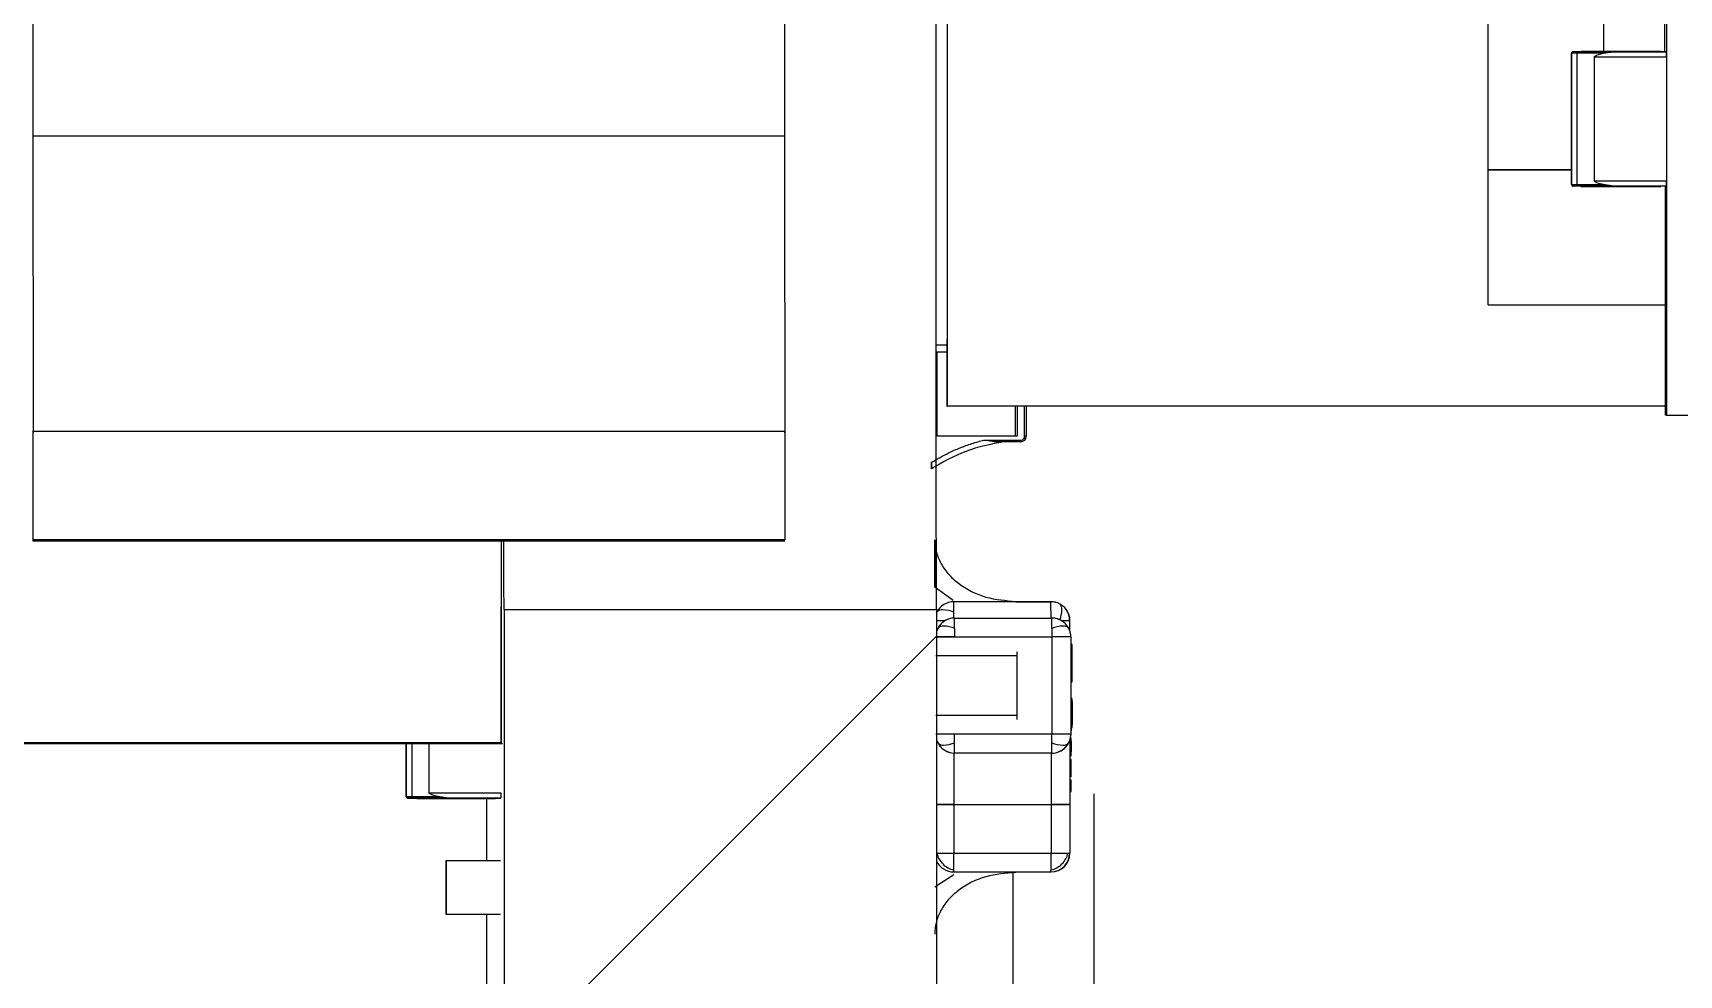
# Model space of a CAD drawing. Header units: millimetres. Extents: x -1 to 366, y 0 to 340.
# Drawn here: x 152.03 to 158.12, y 244.27 to 247.76 of the extents above; entities that cross this region are included whole.
import ezdxf

# ---------------------------------------------------------------- set-up
doc = ezdxf.new("R2010")
doc.units = ezdxf.units.MM
pattern_1 = [(45, (-418.589, -72.4933), (-2.245064, 2.245064), [])]

msp = doc.modelspace()

# ---------------------------------------------------------------- hatches: boundary and pattern name
at = {"linetype": 'Continuous', "lineweight": 18}
h = msp.add_hatch(dxfattribs=at)
h.set_pattern_fill('ANSI31', style=0)
h.set_pattern_definition(pattern_1)
h.paths.add_polyline_path([(158.0699, 268.3267), (158.0699, 246.3457), (158.8696, 246.3457), (158.8696, 268.3267)], flags=0)
h = msp.add_hatch(dxfattribs=at)
h.set_pattern_fill('ANSI31', style=0)
h.set_pattern_definition(pattern_1)
edge = h.paths.add_edge_path(flags=0)
edge.add_line((242.6483, 229.8011), (242.6574, 230.8011))
edge.add_arc((241.6575, 230.8102), 1, 359.47914, 449.47914)
edge.add_line((241.6665, 231.8101), (161.3305, 232.5405))
edge.add_arc((161.4214, 242.54), 10, 209.47532, 269.47914, ccw=False)
edge.add_line((152.7157, 237.6196), (142.9149, 237.6196))
edge.add_arc((142.9149, 247.6196), 10, 237.60016, 270, ccw=False)
edge.add_line((137.5566, 239.1763), (131.5378, 242.9959))
edge.add_arc((136.896, 251.4392), 10, 201.98008, 237.60016, ccw=False)
edge.add_arc((126.6956, 247.3221), 1, 21.98008, 90)
edge.add_line((126.6956, 248.3221), (126.135, 248.3221))
edge.add_arc((126.135, 247.3221), 1, 90, 180)
edge.add_line((125.135, 247.3221), (125.135, 244.0592))
edge.add_line((125.135, 244.0592), (152.6157, 226.6196))
edge.add_line((152.6157, 226.6196), (152.643, 229.6193))
edge.add_line((152.643, 229.6193), (241.6393, 228.8102))
edge.add_arc((241.6484, 229.8102), 1, 269.47914, 359.47914)
h = msp.add_hatch(dxfattribs=at)
h.set_pattern_fill('ANSI31', style=0)
h.set_pattern_definition(pattern_1)
edge = h.paths.add_edge_path(flags=0)
edge.add_line((155.3696, 240.8694), (155.3696, 245.6272))
edge.add_ellipse((-0.1292, 247.3724), major_axis=(-2090.9818, 0), ratio=0.000836927, start_angle=94.2208639, end_angle=94.2648177, ccw=False)
edge.add_line((153.7699, 245.6271), (153.7699, 240.8694))
edge.add_line((153.7699, 240.8694), (155.3696, 240.8694))

# ---------------------------------------------------------------- linework, layer by layer
at = {"color": 7, "linetype": 'Continuous', "lineweight": 25}
for p, q in [((158.0699, 261.6079), (158.0699, 246.3457)), ((155.4106, 246.3796), (155.4106, 248.2546)), ((158.0636, 247.6916), (158.0636, 248.2546)), ((157.4106, 246.7546), (157.4106, 247.8296)), ((157.8381, 247.6926), (157.8381, 247.8296)), ((157.7183, 247.6856), (157.7181, 247.6856)), ((157.7181, 247.6856), (157.7181, 247.1996)), ((157.7183, 247.1996), (157.7183, 247.6856)), ((157.7188, 247.6856), (157.7183, 247.6856)), ((157.7189, 247.6856), (157.7188, 247.6856)), ((157.7188, 247.6856), (157.7188, 247.1996)), ((157.739, 247.6856), (157.7189, 247.6856)), ((157.7189, 247.1996), (157.7189, 247.6856)), ((157.7241, 247.6916), (157.7243, 247.6916)), ((157.7381, 247.6916), (157.7241, 247.6916)), ((157.7243, 247.6916), (157.752, 247.6916)), ((157.7248, 247.6916), (157.7249, 247.6916)), ((157.7388, 247.6916), (157.7248, 247.6916)), ((157.7249, 247.6916), (157.739, 247.6916)), ((157.7519, 247.6916), (157.7381, 247.6916)), ((157.7526, 247.6916), (157.7388, 247.6916)), ((157.739, 247.6916), (157.8754, 247.6916)), ((157.8366, 247.6856), (157.739, 247.6856)), ((157.739, 247.6856), (157.739, 247.1996)), ((157.7527, 247.6916), (157.7526, 247.6916)), ((158.0489, 247.6916), (157.7527, 247.6916)), ((157.7581, 247.6926), (157.7589, 247.6926)), ((157.7581, 247.6926), (158.0481, 247.6926)), ((158.0489, 247.6926), (157.7589, 247.6926)), ((157.8358, 247.6856), (157.8745, 247.6916)), ((157.8754, 247.6916), (157.8366, 247.6856)), ((158.0489, 247.6926), (158.0481, 247.6926)), ((158.0688, 247.6916), (158.0488, 247.6916)), ((158.0489, 247.6916), (158.0489, 247.6926)), ((157.8027, 247.6716), (157.8027, 247.2136)), ((152.0269, 247.3802), (154.8077, 247.3802)), ((157.7181, 247.2546), (157.4106, 247.2546)), ((157.4106, 247.2546), (157.7181, 247.2546)), ((157.7181, 247.1996), (157.7183, 247.1996)), ((157.7183, 247.1996), (157.7188, 247.1996)), ((157.7188, 247.1996), (157.7189, 247.1996)), ((157.7189, 247.1996), (157.739, 247.1996)), ((157.7243, 247.1936), (157.7241, 247.1936)), ((157.7248, 247.1936), (157.7243, 247.1936)), ((157.7249, 247.1936), (157.7248, 247.1936)), ((157.739, 247.1936), (157.7249, 247.1936)), ((157.752, 247.1936), (157.7249, 247.1936)), ((157.739, 247.1996), (157.8366, 247.1996)), ((157.8754, 247.1936), (157.739, 247.1936)), ((157.7589, 247.1926), (157.7581, 247.1926)), ((157.7589, 247.1926), (158.0487, 247.1926)), ((157.8745, 247.1936), (157.8358, 247.1996)), ((157.8366, 247.1996), (157.8754, 247.1936)), ((158.0683, 247.1936), (158.0483, 247.1936)), ((158.0487, 247.1926), (158.0488, 247.1926)), ((158.0669, 246.3457), (158.0669, 246.8027)), ((157.4106, 246.7546), (158.0669, 246.7546)), ((155.4095, 246.6046), (155.3682, 246.6046)), ((155.4081, 246.5796), (155.3682, 246.5796)), ((155.3712, 246.4477), (155.3712, 246.5796)), ((155.3716, 246.4477), (155.3716, 246.5796)), ((155.406, 246.5796), (155.4057, 246.5796)), ((155.4081, 246.6046), (155.4081, 246.3796)), ((155.3716, 246.4477), (155.3683, 246.4462)), ((155.3683, 246.4464), (155.3712, 246.4477)), ((155.3712, 246.4477), (155.3716, 246.4477)), ((155.3719, 246.2677), (155.3716, 246.4477)), ((155.3716, 246.4477), (155.3716, 246.4477)), ((155.3719, 246.2677), (155.3716, 246.4477)), ((155.4081, 246.3796), (155.4106, 246.3796)), ((158.0669, 246.3796), (155.4106, 246.3796)), ((155.6616, 246.2677), (155.6616, 246.3796)), ((155.6679, 246.3796), (155.6679, 246.2677)), ((155.6956, 246.2677), (155.6956, 246.3796)), ((155.7016, 246.3796), (155.7016, 246.2677)), ((158.0699, 246.3457), (158.0669, 246.3457)), ((158.0699, 246.3457), (158.8696, 246.3457)), ((152.028, 245.8847), (152.028, 246.2864)), ((154.8087, 246.2866), (154.8087, 245.8849)), ((155.6616, 246.2677), (155.3719, 246.2677)), ((155.3719, 246.2677), (155.3719, 246.2677)), ((155.5452, 246.2537), (155.6816, 246.2537)), ((155.5839, 246.2477), (155.5452, 246.2537)), ((155.6816, 246.2477), (155.5839, 246.2477)), ((155.6679, 246.2677), (155.6616, 246.2677)), ((155.7016, 246.2677), (155.6956, 246.2677)), ((152.0279, 245.8802), (153.7584, 245.8802)), ((153.7531, 245.8802), (154.4134, 245.8802)), ((153.7585, 245.8847), (153.7585, 245.1332)), ((153.7585, 245.8802), (154.8086, 245.8802)), ((155.4316, 245.6604), (155.3631, 245.7097)), ((153.7699, 245.6271), (153.7699, 240.8694)), ((155.3696, 245.6272), (155.3696, 240.8694)), ((155.3696, 245.6145), (155.3705, 245.6163)), ((155.7931, 245.655), (155.4331, 245.655)), ((155.663, 245.6567), (155.6631, 245.6534)), ((155.663, 245.655), (155.7928, 245.655)), ((155.7928, 245.655), (155.7931, 245.655)), ((155.4004, 245.585), (155.3696, 245.585)), ((155.4365, 245.5948), (155.4366, 245.5948)), ((155.4365, 245.5948), (155.7965, 245.5948)), ((155.4365, 245.5948), (155.7965, 245.5948)), ((155.4366, 245.5948), (155.7966, 245.5948)), ((155.7965, 245.5948), (155.7966, 245.5948)), ((155.8631, 245.585), (155.8321, 245.585)), ((155.8631, 245.5462), (155.8631, 245.585)), ((155.3667, 245.5248), (155.438, 245.5248)), ((155.4367, 245.5248), (155.3696, 245.5248)), ((155.4367, 245.5248), (155.7967, 245.5248)), ((155.4367, 245.5247), (155.4367, 245.5248)), ((155.8666, 245.5248), (155.7967, 245.5248)), ((155.7967, 245.5248), (155.7967, 245.1648)), ((155.8664, 245.4964), (155.8714, 245.4964)), ((155.8666, 245.5248), (155.8666, 245.1648)), ((155.8714, 245.4964), (155.8666, 245.4964)), ((155.8714, 245.4964), (155.8714, 245.4964)), ((155.6667, 245.4699), (155.6667, 245.4548)), ((155.6667, 245.4548), (155.6667, 245.2348)), ((155.8666, 245.4273), (155.8714, 245.4273)), ((155.8666, 245.3582), (155.8714, 245.3582)), ((155.868, 245.3201), (155.868, 245.3405)), ((155.8681, 245.3201), (155.8681, 245.3362)), ((155.8713, 245.2974), (155.8666, 245.2974)), ((155.8666, 245.2952), (155.8714, 245.2952)), ((155.8713, 245.2952), (155.8666, 245.2952)), ((155.8666, 245.2831), (155.8714, 245.2831)), ((155.8666, 245.256), (155.8714, 245.256)), ((155.8681, 245.299), (155.868, 245.299)), ((155.8681, 245.2974), (155.8681, 245.299)), ((155.8714, 245.2952), (155.8713, 245.2952)), ((155.8713, 245.2745), (155.8713, 245.243)), ((155.8713, 245.243), (155.8713, 245.2111)), ((155.8714, 245.2831), (155.8714, 245.2952)), ((155.6667, 245.2348), (155.6667, 245.2199)), ((155.8663, 245.2096), (155.8713, 245.2096)), ((155.8666, 245.2381), (155.8714, 245.2381)), ((155.8666, 245.2171), (155.8714, 245.2171)), ((155.8666, 245.1884), (155.8714, 245.1884)), ((155.868, 245.1816), (155.868, 245.1778)), ((155.8713, 245.2038), (155.8713, 245.2096)), ((151.3032, 245.1302), (153.7636, 245.1302)), ((153.4073, 245.1333), (153.4073, 244.9342)), ((153.4074, 244.9342), (153.4074, 245.1333)), ((153.408, 245.1333), (153.408, 244.9342)), ((153.4081, 244.9342), (153.4081, 245.1333)), ((153.4281, 245.1333), (153.4281, 244.9342)), ((153.4919, 245.1333), (153.4919, 244.9482)), ((155.4367, 245.1648), (155.4367, 245.1649)), ((155.7967, 245.1648), (155.4367, 245.1648)), ((155.8666, 245.1648), (155.7967, 245.1648)), ((155.8631, 245.1433), (155.8631, 244.905)), ((155.8681, 245.1184), (155.8631, 245.1184)), ((155.8654, 245.1519), (155.868, 245.1519)), ((155.8665, 245.1635), (155.868, 245.1635)), ((155.8665, 245.1613), (155.8679, 245.1613)), ((155.8679, 245.1613), (155.8679, 245.1635)), ((155.868, 245.1377), (155.868, 245.134)), ((155.4332, 245.0948), (155.4332, 244.905)), ((155.4365, 245.0948), (155.4366, 245.0948)), ((155.7966, 245.0948), (155.4366, 245.0948)), ((155.7932, 245.0948), (155.7932, 244.905)), ((155.8631, 245.085), (155.868, 245.085)), ((155.8679, 245.0716), (155.8631, 245.0716)), ((155.8631, 245.0716), (155.8679, 245.0716)), ((155.8631, 245.0705), (155.868, 245.0705)), ((155.8631, 245.0705), (155.868, 245.0705)), ((155.8679, 245.0705), (155.8679, 245.0716)), ((155.8679, 245.0716), (155.8679, 245.0716)), ((155.868, 245.1031), (155.868, 245.0993)), ((155.868, 245.0705), (155.868, 245.0705)), ((155.863, 244.9955), (155.868, 244.9955)), ((155.8631, 245.0431), (155.8681, 245.0431)), ((155.868, 245.0174), (155.8631, 245.0174)), ((155.8631, 245.0082), (155.868, 245.0082)), ((155.8631, 244.9955), (155.8681, 244.9955)), ((155.8679, 245.0071), (155.8679, 245.0082)), ((155.868, 244.975), (155.868, 244.9955)), ((155.8681, 244.9794), (155.8681, 244.9955)), ((153.4073, 244.9342), (153.4074, 244.9342)), ((153.4074, 244.9342), (153.408, 244.9342)), ((153.408, 244.9342), (153.4081, 244.9342)), ((153.4081, 244.9342), (153.4281, 244.9342)), ((153.4281, 244.9342), (153.5258, 244.9342)), ((153.5637, 244.9282), (153.525, 244.9342)), ((153.5258, 244.9342), (153.5645, 244.9282)), ((155.8681, 244.9794), (155.8631, 244.9794)), ((155.8631, 244.9532), (155.868, 244.9532)), ((155.9511, 244.9439), (155.9518, 244.9439)), ((155.9518, 244.9439), (155.9518, 244.1024)), ((153.4133, 244.9282), (153.4273, 244.9282)), ((153.4134, 244.9282), (153.4133, 244.9282)), ((153.4412, 244.9282), (153.4134, 244.9282)), ((153.414, 244.9282), (153.4417, 244.9282)), ((153.4141, 244.9282), (153.414, 244.9282)), ((153.4281, 244.9282), (153.4141, 244.9282)), ((153.4273, 244.9282), (153.4411, 244.9282)), ((153.5645, 244.9282), (153.4281, 244.9282)), ((153.4417, 244.9282), (153.4419, 244.9282)), ((153.4419, 244.9282), (153.7378, 244.9282)), ((153.4481, 244.9272), (153.4473, 244.9272)), ((153.7373, 244.9272), (153.4473, 244.9272)), ((153.4481, 244.9272), (153.7378, 244.9272)), ((153.7059, 244.6971), (153.7059, 244.9272)), ((153.738, 244.9272), (153.7373, 244.9272)), ((153.7378, 244.9282), (153.738, 244.9282)), ((153.7378, 244.9282), (153.7378, 244.9272)), ((153.7378, 244.9272), (153.738, 244.9272)), ((153.738, 244.9282), (153.758, 244.9282)), ((153.738, 244.9282), (153.738, 244.9272)), ((155.3696, 244.905), (155.4332, 244.905)), ((155.4327, 244.905), (155.3696, 244.905)), ((155.3696, 244.905), (155.4332, 244.905)), ((155.4332, 244.905), (155.4332, 244.725)), ((155.4332, 244.905), (155.7932, 244.905)), ((155.4332, 244.905), (155.7932, 244.905)), ((155.8628, 244.905), (155.7927, 244.905)), ((155.7932, 244.905), (155.8631, 244.905)), ((155.7932, 244.905), (155.7932, 244.725)), ((155.7932, 244.905), (155.8631, 244.905)), ((155.8631, 244.905), (155.8628, 244.905)), ((155.8631, 244.905), (155.8631, 244.725)), ((153.5559, 244.4971), (153.5559, 244.6971)), ((153.5559, 244.6971), (153.5561, 244.6971)), ((153.5561, 244.6971), (153.5561, 244.4971)), ((153.5561, 244.6971), (153.7561, 244.6971)), ((155.3696, 244.725), (155.3705, 244.725)), ((155.3705, 244.725), (155.4332, 244.725)), ((155.4332, 244.725), (155.7932, 244.725)), ((155.7932, 244.725), (155.8557, 244.725)), ((155.8557, 244.725), (155.8631, 244.725)), ((155.3631, 244.6003), (155.4338, 244.6457)), ((155.4331, 244.655), (155.7931, 244.655)), ((155.6518, 244.652), (155.6518, 244.1024)), ((155.6518, 244.652), (155.6518, 244.1024)), ((153.5561, 244.4971), (153.5559, 244.4971)), ((153.7561, 244.4971), (153.5561, 244.4971)), ((153.7059, 244.1971), (153.7059, 244.4971))]:
    msp.add_line(p, q, dxfattribs=at)
at = {"color": 7, "linetype": 'Continuous', "lineweight": 25, "flags": 128}
for points in [[(155.3694, 245.6272), (155.369, 245.7154), (155.3685, 246.0678), (155.3682, 246.6282), (155.3681, 247.3073), (155.3681, 247.9967), (155.3685, 248.5866), (155.3689, 248.9829), (155.3694, 249.1175)], [(152.028, 246.2864), (153.128, 246.2865), (153.9683, 246.2866), (154.8087, 246.2866)], [(154.8087, 245.8849), (154.0587, 245.8849), (153.3087, 245.8848), (152.028, 245.8847)], [(154.4085, 245.8849), (154.0835, 245.8849), (153.7585, 245.8848)], [(153.7699, 245.6271), (153.7694, 245.7158), (153.7691, 245.8802)], [(155.4332, 245.5947), (155.4332, 245.5971), (155.4332, 245.6011), (155.4332, 245.605), (155.4332, 245.6089), (155.4332, 245.6126), (155.4332, 245.6163)], [(155.4367, 245.5561), (155.4367, 245.5524), (155.4367, 245.5486), (155.4367, 245.5448), (155.4367, 245.5409), (155.4367, 245.5369), (155.4367, 245.5329), (155.4367, 245.5288), (155.4367, 245.5248)], [(155.7967, 245.5561), (155.7967, 245.5524), (155.7967, 245.5486), (155.7967, 245.5448), (155.7967, 245.5409), (155.7967, 245.5369), (155.7967, 245.5329), (155.7967, 245.5288), (155.7967, 245.5248)], [(153.7585, 245.1333), (152.5335, 245.1332), (151.3085, 245.1332)], [(155.3755, 245.1312), (155.3753, 245.1314), (155.374, 245.1335)], [(155.4367, 245.1335), (155.4367, 245.1371), (155.4367, 245.1409), (155.4367, 245.1448), (155.4367, 245.1487), (155.4367, 245.1527), (155.4367, 245.1567), (155.4367, 245.1607), (155.4367, 245.1648)], [(155.7967, 245.1335), (155.7967, 245.1371), (155.7967, 245.1409), (155.7967, 245.1448), (155.7967, 245.1487), (155.7967, 245.1527), (155.7967, 245.1567), (155.7967, 245.1607), (155.7967, 245.1648)]]:
    msp.add_lwpolyline(points, dxfattribs=at)
at = {"color": 7, "linetype": 'Continuous', "lineweight": 25}
for centre, radius, start, end in [((-193.1663, 247.3296), 348.5766, 359.880831, 0.119169), ((157.7241, 247.6856), 0.006, 90, 180), ((157.7241, 247.6856), 0.006, 90.00001, 180.00001), ((157.7243, 247.6856), 0.006, 90.00001, 180.00001), ((157.7248, 247.6856), 0.006, 90, 180), ((157.7248, 247.6856), 0.006, 90.00001, 180.00001), ((157.7249, 247.6856), 0.006, 90.00001, 180.00001), ((155.9469, 247.6871), 1.7921, 359.95204, 0.14387), ((157.7581, 247.6726), 0.02, 90, 108.19488), ((157.7589, 247.6726), 0.02, 90, 108.19488), ((157.7241, 247.1996), 0.006, 180, 270), ((157.7241, 247.1996), 0.006, 179.99999, 269.99999), ((157.7243, 247.1996), 0.006, 179.99999, 269.99999), ((157.7248, 247.1996), 0.006, 180, 270), ((157.7248, 247.1996), 0.006, 179.99999, 269.99999), ((157.7249, 247.1996), 0.006, 179.99999, 269.99999), ((155.9469, 247.1981), 1.7921, 359.85613, 0.04796), ((157.7581, 247.2126), 0.02, 251.80512, 270), ((157.7589, 247.2126), 0.02, 251.80512, 270), ((-232.7625, 246.8416), 390.8294, 359.994299, 0.051601), ((155.6816, 246.2677), 0.014, 270.00001, 0.00001), ((155.6816, 246.2677), 0.02, 270.00001, 0.00001), ((153.8893, 246.2522), 1.7923, 359.85614, 0.04795), ((155.4331, 245.585), 0.07, 90, 153.43496), ((155.3893, 245.6022), 0.0235, 81.53214, 143.03566), ((155.3883, 245.5115), 0.114, 66.82839, 87.77813), ((146.3137, 245.6233), 9.1195, 359.95603, 0.19915), ((155.792, 245.585), 0.07, 76.54203, 90), ((155.7931, 245.585), 0.07, 76.54203, 90), ((136.9102, 245.6067), 18.8829, 359.96382, 0.14656), ((155.7223, 245.6295), 0.1113, 338.3295, 357.91929), ((155.8082, 245.6285), 0.0255, 353.03929, 43.58138), ((155.792, 245.585), 0.07, 360, 35.85154), ((155.7931, 245.585), 0.07, 360, 35.85154), ((155.4365, 245.5248), 0.07, 90.00001, 162.73086), ((155.4366, 245.5248), 0.07, 153.43496, 163.15118), ((155.4366, 245.5248), 0.07, 90, 153.43496), ((155.3928, 245.542), 0.0235, 81.53215, 143.03566), ((155.3918, 245.4513), 0.114, 66.82839, 87.77813), ((146.3172, 245.5631), 9.1195, 359.95603, 0.19915), ((155.7965, 245.5248), 0.07, 46.1845, 90), ((146.6772, 245.5631), 9.1195, 359.95603, 0.19915), ((155.7966, 245.5248), 0.07, 53.90411, 90), ((155.8415, 245.4514), 0.1139, 92.23189, 113.18417), ((155.8402, 245.5399), 0.0255, 46.46101, 97.03225), ((155.7965, 245.5248), 0.07, 360, 42.69312), ((155.7966, 245.5248), 0.07, 360, 13.12618), ((155.4366, 245.1648), 0.07, 196.84882, 206.56504), ((155.4359, 245.1648), 0.07, 198.88996, 206.58422), ((155.4359, 245.1648), 0.07, 198.89007, 206.56504), ((155.4365, 245.1648), 0.07, 202.13706, 269.99999), ((155.4366, 245.1648), 0.07, 206.56504, 270), ((155.3931, 245.1498), 0.0256, 226.50945, 277.00851), ((155.3918, 245.2383), 0.114, 272.22186, 293.17161), ((146.3172, 245.1265), 9.1195, 359.80085, 0.04397), ((155.7965, 245.1648), 0.07, 270.00001, 0.00001), ((146.6772, 245.1265), 9.1195, 359.80085, 0.04397), ((155.7966, 245.1648), 0.07, 270, 317.06206), ((155.8415, 245.2381), 0.1139, 246.81583, 267.76811), ((155.8402, 245.1496), 0.0255, 262.96775, 313.539), ((155.7966, 245.1648), 0.07, 342.12318, 0), ((153.4133, 244.9342), 0.006, 180, 270), ((153.4133, 244.9342), 0.006, 179.99999, 269.99999), ((153.4134, 244.9342), 0.006, 179.99999, 269.99999), ((153.414, 244.9342), 0.006, 180, 270), ((153.414, 244.9342), 0.006, 179.99999, 269.99999), ((153.4141, 244.9342), 0.006, 179.99999, 269.99999), ((151.636, 244.9327), 1.7921, 359.85613, 0.04796), ((153.4473, 244.9472), 0.02, 251.80512, 270), ((153.4481, 244.9472), 0.02, 251.80512, 270), ((155.4331, 244.725), 0.07, 204.93244, 270), ((155.449, 244.7418), 0.0802, 192.07867, 225.48851), ((109.6667, 244.7174), 45.7665, 359.93117, 0.00955), ((155.792, 244.725), 0.07, 270.00001, 0.00001), ((110.0267, 244.7174), 45.7665, 359.93117, 0.00955), ((155.7931, 244.725), 0.07, 270.00001, 0.00001), ((155.7774, 244.7417), 0.0801, 314.50918, 347.95686), ((155.4499, 244.7408), 0.0802, 224.50781, 257.93246), ((154.6373, 244.6615), 0.7958, 359.53084, 0.06291), ((155.7764, 244.7408), 0.0802, 282.0543, 315.48719), ((154.9973, 244.6615), 0.7958, 359.53084, 0.06291)]:
    msp.add_arc(centre, radius, start, end, dxfattribs=at)
msp.add_ellipse((-0.1292, 247.3724), major_axis=(-2090.9818, 0), ratio=0.000837, start_param=1.644464, end_param=1.645231, dxfattribs=at)
for points, knots in [([(152.028, 248.474), (152.0279, 248.4768), (152.0278, 248.4898), (152.0275, 248.4245), (152.0272, 248.1802), (152.027, 247.806), (152.027, 247.5183), (152.0269, 247.3802)], [0, 0, 0, 0, 0.0638, 0.288589, 0.5319, 0.77521, 1, 1, 1, 1]), ([(154.8087, 248.4737), (154.8087, 248.4767), (154.8085, 248.4899), (154.8082, 248.4245), (154.8079, 248.1802), (154.8077, 247.806), (154.8077, 247.5183), (154.8077, 247.3802)], [0, 0, 0, 0, 0.064992, 0.289495, 0.532496, 0.775497, 1, 1, 1, 1]), ([(157.8027, 247.6716), (157.8031, 247.6723), (157.804, 247.6738), (157.8074, 247.6766), (157.818, 247.6817), (157.8286, 247.6839), (157.8366, 247.6856)], [0, 0, 0, 0, 0.063516, 0.140407, 0.346313, 1, 1, 1, 1]), ([(157.8754, 247.6916), (157.8985, 247.6916), (157.9365, 247.6916), (157.9873, 247.6916), (158.0291, 247.6916), (158.0557, 247.6916), (158.069, 247.6916)], [0, 0, 0, 0, 0.340318, 0.560123, 0.780037, 1, 1, 1, 1]), ([(158.069, 247.6916), (158.069, 247.6912), (158.069, 247.6905), (158.069, 247.6873), (158.069, 247.6837), (158.069, 247.6803), (158.069, 247.6761), (158.069, 247.6731), (158.069, 247.6716)], [0, 0, 0, 0, 0.251609, 0.497333, 0.617119, 0.736248, 0.861835, 1, 1, 1, 1]), ([(158.069, 247.6716), (158.0276, 247.6716), (157.9443, 247.6716), (157.8501, 247.6716), (157.8027, 247.6716)], [0, 0, 0, 0, 0.497588, 1, 1, 1, 1]), ([(152.0269, 247.3802), (152.027, 247.242), (152.027, 246.9543), (152.0272, 246.5801), (152.0275, 246.3359), (152.0278, 246.2706), (152.0279, 246.2835), (152.028, 246.2864)], [0, 0, 0, 0, 0.22479, 0.4681, 0.711411, 0.936201, 1, 1, 1, 1]), ([(154.8077, 247.3802), (154.8077, 247.242), (154.8077, 246.9543), (154.8079, 246.5801), (154.8082, 246.3359), (154.8085, 246.2704), (154.8087, 246.2837), (154.8087, 246.2866)], [0, 0, 0, 0, 0.2245035, 0.4675043, 0.7105051, 0.9350085, 1, 1, 1, 1]), ([(157.8027, 247.2136), (157.8501, 247.2136), (157.9443, 247.2136), (158.0276, 247.2136), (158.069, 247.2136)], [0, 0, 0, 0, 0.502412, 1, 1, 1, 1]), ([(157.8366, 247.1996), (157.8286, 247.2012), (157.818, 247.2034), (157.8074, 247.2086), (157.804, 247.2114), (157.8031, 247.2129), (157.8027, 247.2136)], [0, 0, 0, 0, 0.654226, 0.859963, 0.93668, 1, 1, 1, 1]), ([(158.069, 247.1936), (158.0483, 247.1936), (158.0143, 247.1936), (157.9639, 247.1936), (157.9203, 247.1936), (157.8903, 247.1936), (157.8754, 247.1936)], [0, 0, 0, 0, 0.339816, 0.559693, 0.779723, 1, 1, 1, 1]), ([(158.069, 247.2136), (158.069, 247.2122), (158.069, 247.2094), (158.069, 247.2041), (158.069, 247.1986), (158.069, 247.1944), (158.069, 247.1939), (158.069, 247.1936)], [0, 0, 0, 0, 0.123451, 0.244498, 0.498338, 0.724178, 1, 1, 1, 1]), ([(155.3516, 246.1714), (155.3723, 246.1835), (155.4063, 246.2034), (155.4567, 246.2254), (155.5003, 246.2415), (155.5302, 246.2496), (155.5452, 246.2537)], [0, 0, 0, 0, 0.339816, 0.559693, 0.779723, 1, 1, 1, 1]), ([(155.6178, 246.2477), (155.5705, 246.2382), (155.4763, 246.2194), (155.393, 246.1715), (155.3516, 246.1477)], [0, 0, 0, 0, 0.502412, 1, 1, 1, 1]), ([(155.3512, 246.1714), (155.3512, 246.1685), (155.3512, 246.1628), (155.3512, 246.1564), (155.3512, 246.1522), (155.3512, 246.1498), (155.3512, 246.1482), (155.3512, 246.1479), (155.3512, 246.1477)], [0, 0, 0, 0, 0.251609, 0.497333, 0.617119, 0.736248, 0.861835, 1, 1, 1, 1]), ([(155.3516, 246.1477), (155.3516, 246.1478), (155.3516, 246.1482), (155.3516, 246.1504), (155.3516, 246.1547), (155.3516, 246.1625), (155.3516, 246.1682), (155.3516, 246.1714)], [0, 0, 0, 0, 0.123451, 0.244498, 0.498338, 0.724178, 1, 1, 1, 1]), ([(152.028, 245.8847), (152.0279, 245.8829), (152.0277, 245.872), (152.0275, 245.9022), (152.0273, 246.0444), (152.0273, 246.0769)], [0, 0, 0, 0, 0.138286, 0.803131, 1, 1, 1, 1]), ([(155.3628, 245.7097), (155.3628, 245.7247), (155.3628, 245.7566), (155.3628, 245.8167), (155.3628, 245.858), (155.3629, 245.885)], [0, 0, 0, 0, 0.235122, 0.499263, 1, 1, 1, 1]), ([(155.363, 245.885), (155.3631, 245.8552), (155.3631, 245.8015), (155.3631, 245.738), (155.3631, 245.7097)], [0, 0, 0, 0, 0.554938, 1, 1, 1, 1]), ([(155.363, 245.885), (155.364, 245.871), (155.3661, 245.8419), (155.3832, 245.7989), (155.4113, 245.7578), (155.4647, 245.7087), (155.5504, 245.6658), (155.6257, 245.6597), (155.663, 245.6567)], [0, 0, 0, 0, 0.100714, 0.210053, 0.329126, 0.457656, 0.731371, 1, 1, 1, 1]), ([(153.7572, 245.6351), (153.7572, 245.5874), (153.7574, 245.4406), (153.7578, 245.2192), (153.7582, 245.1202), (153.7584, 245.1318), (153.7585, 245.1333)], [0, 0, 0, 0, 0.134093, 0.411778, 0.927617, 1, 1, 1, 1]), ([(155.8267, 245.6461), (155.8247, 245.6472), (155.8205, 245.6496), (155.8144, 245.6519), (155.8104, 245.6527), (155.8094, 245.6529)], [0, 0, 0, 0, 0.4012942, 0.8350258, 1, 1, 1, 1]), ([(155.8496, 245.6258), (155.8494, 245.6262), (155.8465, 245.6318), (155.8384, 245.6391), (155.8303, 245.6439), (155.8267, 245.6461)], [0, 0, 0, 0, 0.041336, 0.580062, 1, 1, 1, 1]), ([(155.8577, 245.5584), (155.8556, 245.562), (155.8507, 245.57), (155.8435, 245.5781), (155.838, 245.581), (155.8377, 245.5811)], [0, 0, 0, 0, 0.423695, 0.967123, 1, 1, 1, 1]), ([(155.8646, 245.5406), (155.8644, 245.5419), (155.8636, 245.5459), (155.8612, 245.5522), (155.8588, 245.5564), (155.8577, 245.5584)], [0, 0, 0, 0, 0.180245, 0.606121, 1, 1, 1, 1]), ([(155.8714, 245.4273), (155.8714, 245.4349), (155.8714, 245.4494), (155.8714, 245.4736), (155.8714, 245.4877), (155.8714, 245.4964)], [0, 0, 0, 0, 0.30177, 0.573196, 1, 1, 1, 1]), ([(155.6667, 245.4548), (155.6294, 245.4548), (155.5541, 245.4548), (155.4684, 245.4548), (155.4151, 245.4548), (155.387, 245.4548), (155.3699, 245.4548), (155.3678, 245.4548), (155.3669, 245.4548)], [0, 0, 0, 0, 0.2686349, 0.5423525, 0.6708819, 0.7899536, 0.8992899, 1, 1, 1, 1]), ([(155.8714, 245.3582), (155.8714, 245.3694), (155.8714, 245.39), (155.8714, 245.4156), (155.8714, 245.4273)], [0, 0, 0, 0, 0.5394313, 1, 1, 1, 1]), ([(155.8681, 245.3362), (155.8681, 245.3446), (155.8681, 245.3581), (155.868, 245.36), (155.868, 245.3607)], [0, 0, 0, 0, 0.626295, 1, 1, 1, 1]), ([(155.8679, 245.2984), (155.8679, 245.2993), (155.8679, 245.304), (155.8679, 245.3081), (155.8679, 245.3087), (155.8679, 245.309)], [0, 0, 0, 0, 0.087041, 0.477545, 1, 1, 1, 1]), ([(155.8713, 245.2858), (155.8713, 245.2856), (155.8713, 245.2851), (155.8713, 245.2827), (155.8713, 245.2792), (155.8713, 245.2761), (155.8713, 245.2745)], [0, 0, 0, 0, 0.254829, 0.49308, 0.735001, 1, 1, 1, 1]), ([(155.8714, 245.256), (155.8714, 245.2616), (155.8714, 245.2708), (155.8713, 245.2796), (155.8713, 245.2831)], [0, 0, 0, 0, 0.608503, 1, 1, 1, 1]), ([(155.8714, 245.2381), (155.8714, 245.2415), (155.8714, 245.2479), (155.8714, 245.2534), (155.8714, 245.256)], [0, 0, 0, 0, 0.545051, 1, 1, 1, 1]), ([(155.3669, 245.2348), (155.3678, 245.2348), (155.3699, 245.2348), (155.387, 245.2348), (155.4151, 245.2348), (155.4684, 245.2348), (155.5541, 245.2348), (155.6294, 245.2348), (155.6667, 245.2348)], [0, 0, 0, 0, 0.10071, 0.210046, 0.329118, 0.457648, 0.731365, 1, 1, 1, 1]), ([(155.868, 245.197), (155.868, 245.1953), (155.868, 245.1921), (155.868, 245.1877), (155.868, 245.1841), (155.868, 245.1824), (155.868, 245.1816)], [0, 0, 0, 0, 0.253889, 0.492271, 0.734744, 1, 1, 1, 1]), ([(155.868, 245.1635), (155.868, 245.1638), (155.868, 245.1642), (155.868, 245.1693), (155.868, 245.1761), (155.8681, 245.1815), (155.8681, 245.1855), (155.8681, 245.1872)], [0, 0, 0, 0, 0.392755, 0.681443, 0.800195, 0.913651, 1, 1, 1, 1]), ([(155.8713, 245.2111), (155.8713, 245.2095), (155.8713, 245.2065), (155.8713, 245.2031), (155.8713, 245.2007), (155.8713, 245.2003), (155.8713, 245.2001)], [0, 0, 0, 0, 0.265517, 0.508152, 0.746474, 1, 1, 1, 1]), ([(155.8714, 245.2171), (155.8714, 245.2214), (155.8714, 245.2288), (155.8714, 245.2353), (155.8714, 245.2381)], [0, 0, 0, 0, 0.582881, 1, 1, 1, 1]), ([(155.8714, 245.1884), (155.8714, 245.1885), (155.8714, 245.1889), (155.8714, 245.1922), (155.8714, 245.198), (155.8714, 245.2066), (155.8714, 245.2135), (155.8714, 245.2171)], [0, 0, 0, 0, 0.211477, 0.39726, 0.572957, 0.776333, 1, 1, 1, 1]), ([(155.4981, 245.1648), (155.4934, 245.1648), (155.4411, 245.1648), (155.4021, 245.1648), (155.3667, 245.1648)], [0, 0, 0, 0, 0.090223, 1, 1, 1, 1]), ([(155.3696, 245.1446), (155.3704, 245.1421), (155.3721, 245.1372), (155.3744, 245.1332), (155.3755, 245.1311)], [0, 0, 0, 0, 0.498216, 1, 1, 1, 1]), ([(155.8475, 245.1174), (155.8487, 245.1184), (155.8532, 245.1224), (155.8558, 245.1274), (155.8577, 245.1311)], [0, 0, 0, 0, 0.259295, 1, 1, 1, 1]), ([(155.8577, 245.1311), (155.8589, 245.1331), (155.861, 245.1368), (155.8625, 245.1413), (155.8631, 245.1433)], [0, 0, 0, 0, 0.551735, 1, 1, 1, 1]), ([(155.8681, 245.1184), (155.8681, 245.1211), (155.8681, 245.1263), (155.8681, 245.1335), (155.868, 245.1395), (155.868, 245.1462), (155.868, 245.1512), (155.868, 245.1517), (155.868, 245.1519)], [0, 0, 0, 0, 0.112364, 0.214357, 0.313189, 0.416732, 0.666215, 1, 1, 1, 1]), ([(155.868, 245.134), (155.868, 245.1332), (155.868, 245.1315), (155.868, 245.1278), (155.868, 245.1234), (155.868, 245.1201), (155.868, 245.1184)], [0, 0, 0, 0, 0.265517, 0.508152, 0.746474, 1, 1, 1, 1]), ([(155.868, 245.085), (155.868, 245.0853), (155.868, 245.0857), (155.868, 245.0908), (155.868, 245.0975), (155.8681, 245.1035), (155.8681, 245.1106), (155.8681, 245.1158), (155.8681, 245.1184)], [0, 0, 0, 0, 0.338871, 0.587953, 0.690412, 0.788303, 0.889184, 1, 1, 1, 1]), ([(155.868, 245.1184), (155.868, 245.1168), (155.868, 245.1135), (155.868, 245.1092), (155.868, 245.1055), (155.868, 245.1039), (155.868, 245.1031)], [0, 0, 0, 0, 0.253889, 0.492271, 0.734744, 1, 1, 1, 1]), ([(155.8681, 245.0431), (155.8681, 245.0487), (155.8681, 245.0582), (155.868, 245.0669), (155.868, 245.0705)], [0, 0, 0, 0, 0.589174, 1, 1, 1, 1]), ([(155.868, 245.0174), (155.868, 245.0192), (155.868, 245.023), (155.8681, 245.0316), (155.8681, 245.0387), (155.8681, 245.0431)], [0, 0, 0, 0, 0.258014, 0.531707, 1, 1, 1, 1]), ([(155.868, 245.0082), (155.868, 245.0087), (155.868, 245.0095), (155.868, 245.0151), (155.868, 245.0174)], [0, 0, 0, 0, 0.578909, 1, 1, 1, 1]), ([(153.4919, 244.9482), (153.5392, 244.9482), (153.6335, 244.9482), (153.7168, 244.9482), (153.7582, 244.9482)], [0, 0, 0, 0, 0.502412, 1, 1, 1, 1]), ([(153.5258, 244.9342), (153.5178, 244.9359), (153.5072, 244.9381), (153.4966, 244.9432), (153.4932, 244.946), (153.4923, 244.9475), (153.4919, 244.9482)], [0, 0, 0, 0, 0.654226, 0.859963, 0.93668, 1, 1, 1, 1]), ([(153.7582, 244.9482), (153.7582, 244.9468), (153.7582, 244.9441), (153.7582, 244.9388), (153.7582, 244.9333), (153.7582, 244.9291), (153.7582, 244.9285), (153.7582, 244.9282)], [0, 0, 0, 0, 0.1234507, 0.2444985, 0.4983376, 0.7241781, 1, 1, 1, 1]), ([(155.868, 244.9532), (155.868, 244.9535), (155.868, 244.9542), (155.8681, 244.9624), (155.8681, 244.9729), (155.8681, 244.9794)], [0, 0, 0, 0, 0.3017695, 0.5731965, 1, 1, 1, 1]), ([(153.7582, 244.9282), (153.7375, 244.9282), (153.7035, 244.9282), (153.6531, 244.9282), (153.6094, 244.9282), (153.5795, 244.9282), (153.5645, 244.9282)], [0, 0, 0, 0, 0.339816, 0.559693, 0.779723, 1, 1, 1, 1]), ([(155.663, 244.6532), (155.6257, 244.6502), (155.5504, 244.6442), (155.4647, 244.6013), (155.4113, 244.5522), (155.3832, 244.5111), (155.3661, 244.4681), (155.364, 244.439), (155.363, 244.425)], [0, 0, 0, 0, 0.268635, 0.542352, 0.670882, 0.789954, 0.89929, 1, 1, 1, 1])]:
    msp.add_open_spline(points, degree=3, knots=knots, dxfattribs=at)

doc.saveas('drawing.dxf')
